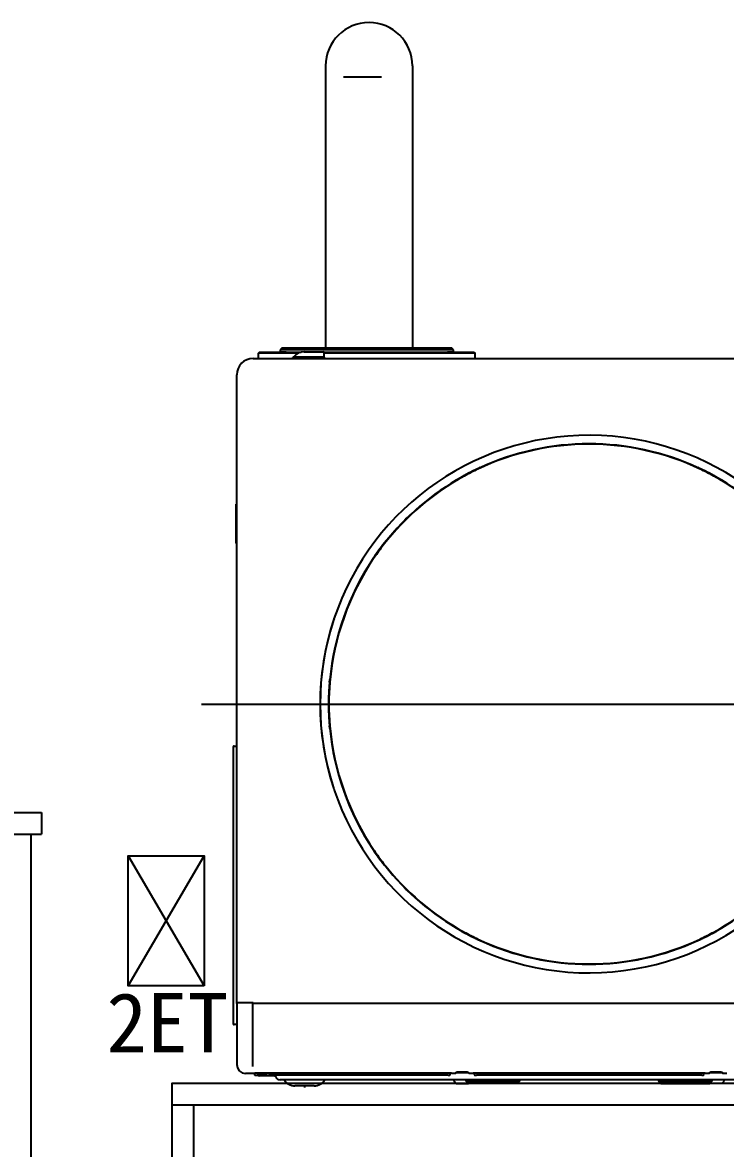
# Model space of a CAD drawing. Units: millimetres at full size, sheet at 1:50. Extents: x -31113 to 29332, y -20209 to 31249.
# Drawn here: x -6774 to -6125, y -107 to 932 of the extents above; entities that cross this region are included whole.
import ezdxf
from ezdxf.enums import TextEntityAlignment as Align

# ---------------------------------------------------------------- set-up
doc = ezdxf.new("R2010")
doc.units = ezdxf.units.MM
doc.header["$LTSCALE"] = 50
doc.layers.add('B-A_文字', color=7, linetype='Continuous', lineweight=25)
doc.layers.add('B-F_寸法・方位', color=7, linetype='Continuous', lineweight=25)
doc.styles.add('ＭＳ ゴシック', font='')
doc.styles.get('ＭＳ ゴシック').set_extended_font_data('MS Gothic')

msp = doc.modelspace()

# ---------------------------------------------------------------- linework, layer by layer
at = {"layer": 'B-A_文字'}
for p, q in [((-6494.22, 892.12), (-6494.22, 632.12)), ((-6414.22, 892.12), (-6414.22, 632.12)), ((-6477.65, 882.12), (-6442.72, 882.12)), ((-6556.27, 622.12), (-6556.22, 627.12)), ((-6556.18, 622.12), (-6556.22, 627.12)), ((-6546.65, 627.12), (-6555.79, 627.12)), ((-6554.84, 628.12), (-6545.69, 628.12)), ((-6519.56, 627.12), (-6546.65, 627.12)), ((-6545.69, 628.12), (-6516.79, 628.12)), ((-6534.22, 632.12), (-6536.22, 630.12)), ((-6536.22, 630.12), (-6536.22, 629.25)), ((-6376.22, 630.12), (-6536.22, 630.12)), ((-6535.23, 628.25), (-6530.67, 628.21)), ((-6534.22, 632.12), (-6378.22, 632.12)), ((-6495.62, 623.42), (-6523.87, 623.42)), ((-6514.12, 628.42), (-6496.62, 628.42)), ((-6495.91, 628.12), (-6366.76, 628.12)), ((-6495.62, 624.12), (-6495.62, 627.42)), ((-6365.8, 627.12), (-6495.62, 627.12)), ((-6495.62, 623.42), (-6495.62, 624.12)), ((-6495.62, 623.42), (-6495.62, 622.12)), ((-6381.78, 628.21), (-6377.22, 628.25)), ((-6376.22, 630.12), (-6378.22, 632.12)), ((-6376.22, 629.25), (-6376.22, 630.12)), ((-6366.76, 628.12), (-6357.61, 628.12)), ((-6356.66, 627.12), (-6365.8, 627.12)), ((-6357.61, 628.12), (-6357.22, 628.12)), ((-6357.22, 628.12), (-6356.22, 627.12)), ((-6356.22, 627.12), (-6356.66, 627.12)), ((-6356.27, 622.12), (-6356.22, 627.12)), ((-6356.18, 622.12), (-6356.22, 627.12)), ((-6561.22, 622.12), (-5941.22, 622.12)), ((-6576.22, 28.12), (-6576.22, 607.12)), ((-6354.2, 520.34), (-6354.18, 520.31)), ((-6354.18, 520.31), (-6353.79, 520.13)), ((-6351.77, 521.48), (-6351.73, 521.4)), ((-6150.93, 521.4), (-6150.9, 521.48)), ((-6148.48, 520.31), (-6148.87, 520.13)), ((-6148.46, 520.34), (-6148.48, 520.31)), ((-6368.79, 512.81), (-6368.75, 512.73)), ((-6366.51, 513.65), (-6366.43, 514.07)), ((-6366.43, 514.07), (-6366.44, 514.11)), ((-6136.24, 514.07), (-6136.22, 514.11)), ((-6136.15, 513.65), (-6136.24, 514.07)), ((-6133.91, 512.73), (-6133.87, 512.81)), ((-6416.09, 478.1), (-6421.47, 472.87)), ((-6576.72, 451.62), (-6576.72, 455.62)), ((-6441.52, 449.99), (-6441.48, 449.96)), ((-6441.48, 449.96), (-6441.06, 449.98)), ((-6439.87, 452.1), (-6439.8, 452.05)), ((-6451.1, 436.65), (-6451.03, 436.6)), ((-6449.56, 438.85), (-6449.59, 438.87)), ((-6449.45, 438.43), (-6449.56, 438.85)), ((-6490.66, 323.42), (-6490.37, 323.42)), ((-6490.58, 323.42), (-6490.36, 325.86)), ((-6490.45, 325.83), (-6490.36, 325.86)), ((-6490.37, 323.42), (-6490.29, 323.5)), ((-6608.87, 303.32), (-5901.53, 303.32)), ((-6490.37, 283.21), (-6490.66, 283.21)), ((-6490.36, 280.78), (-6490.58, 283.21)), ((-6490.45, 280.81), (-6490.36, 280.78)), ((-6490.37, 283.21), (-6490.29, 283.14)), ((-6579.22, 263.96), (-6579.22, 264.12)), ((-6578.75, 264.46), (-6576.22, 264.59)), ((-6578.72, 264.62), (-6576.22, 264.62)), ((-6451.05, 170.07), (-6451.1, 169.99)), ((-6449.56, 167.79), (-6449.59, 167.77)), ((-6449.45, 168.2), (-6449.56, 167.79)), ((-6441.52, 156.65), (-6441.48, 156.67)), ((-6441.48, 156.67), (-6441.06, 156.65)), ((-6439.77, 154.55), (-6439.87, 154.53)), ((-6416.09, 128.54), (-6421.47, 133.77)), ((-6368.75, 93.91), (-6368.79, 93.83)), ((-6133.87, 93.83), (-6133.91, 93.91)), ((-6366.51, 92.99), (-6366.43, 92.57)), ((-6366.43, 92.57), (-6366.44, 92.53)), ((-6354.2, 86.29), (-6354.18, 86.33)), ((-6354.18, 86.33), (-6353.79, 86.51)), ((-6351.73, 85.23), (-6351.77, 85.16)), ((-6150.9, 85.16), (-6150.93, 85.23)), ((-6148.48, 86.33), (-6148.87, 86.51)), ((-6148.46, 86.29), (-6148.48, 86.33)), ((-6136.15, 92.99), (-6136.24, 92.57)), ((-6136.24, 92.57), (-6136.22, 92.53)), ((-6576.22, 27.12), (-6576.22, 28.12)), ((-6575.72, 27.62), (-6576.22, 27.12)), ((-6576.22, 27.12), (-6576.22, -29.38)), ((-6561.22, 27.62), (-6575.72, 27.62)), ((-6575.16, 27.62), (-6575.52, 27.62)), ((-6561.72, 27.5), (-6575.15, 27.62)), ((-6569.72, 27.57), (-6569.72, 27.62)), ((-6561.22, 27.2), (-6561.24, 27.08)), ((-6561.23, 27), (-6561.23, 27)), ((-6561.23, -29.1), (-6561.23, 27)), ((-6561.21, 27.25), (-6561.22, 27.21)), ((-5941.42, 27.12), (-6561.03, 27.12)), ((-6579.22, 8.28), (-6579.22, 8.77)), ((-6579.22, 8.12), (-6579.22, 8.28)), ((-6576.22, 7.65), (-6578.75, 7.78)), ((-6576.22, 7.62), (-6578.72, 7.62)), ((-6561.43, -37.38), (-6568.23, -37.38)), ((-6561.43, -37.38), (-6561.33, -37.31)), ((-6560.22, -37.38), (-6561.43, -37.38)), ((-6561.33, -37.31), (-6561.26, -37.02)), ((-6561.26, -36.99), (-6561.26, -36.94)), ((-6561.12, -37.34), (-6559.45, -37.37)), ((-6560.22, -37.36), (-6560.22, -37.38)), ((-6559.96, -37.38), (-6560.22, -37.38)), ((-6559.96, -37.36), (-6559.92, -38.17)), ((-6559.92, -38.17), (-6559.84, -38.97)), ((-6559.4, -39.04), (-6559.84, -38.97)), ((-6379.81, -37.37), (-6559.44, -37.37)), ((-6559.4, -39.04), (-6557.41, -39.06)), ((-6548.54, -39.06), (-6557.41, -39.06)), ((-6548.54, -39.06), (-6546.54, -39.04)), ((-6546.22, -38.99), (-6546.54, -39.04)), ((-6381.33, -38.99), (-6546.22, -38.99)), ((-6540.44, -40.42), (-6540.96, -38.99)), ((-6381.33, -38.99), (-6379.84, -38.99)), ((-6379.81, -37.37), (-6379.44, -37.21)), ((-6378.23, -37.2), (-6379.73, -37.22)), ((-6379.66, -37.21), (-6379.66, -37.21)), ((-6379.48, -38.83), (-6379.47, -38.83)), ((-6379.47, -38.83), (-6379.46, -38.8)), ((-6379.33, -38.47), (-6379.32, -37.87)), ((-6379.31, -37.2), (-6379.32, -37.87)), ((-6378.23, -37.2), (-6375.13, -37.2)), ((-6375.13, -37.2), (-6374.64, -37.19)), ((-6374.48, -37.16), (-6374.22, -37.08)), ((-6362.49, -36.88), (-6373.96, -36.88)), ((-6372.78, -36.13), (-6363.67, -36.13)), ((-6362.22, -37.08), (-6361.97, -37.16)), ((-6361.81, -37.19), (-6361.31, -37.2)), ((-6361.31, -37.2), (-6358.22, -37.2)), ((-6356.72, -37.22), (-6358.22, -37.2)), ((-6357.13, -37.87), (-6357.14, -37.2)), ((-6357.13, -37.87), (-6357.12, -38.47)), ((-6357.01, -37.21), (-6356.64, -37.37)), ((-6356.99, -38.81), (-6356.98, -38.83)), ((-6356.98, -38.83), (-6356.97, -38.83)), ((-6356.8, -37.21), (-6356.79, -37.21)), ((-6145.81, -37.37), (-6356.64, -37.37)), ((-6356.61, -38.99), (-6355.12, -38.99)), ((-6147.33, -38.99), (-6355.12, -38.99)), ((-6147.33, -38.99), (-6145.84, -38.99)), ((-6145.81, -37.37), (-6145.44, -37.21)), ((-6144.23, -37.2), (-6145.73, -37.22)), ((-6145.66, -37.21), (-6145.66, -37.21)), ((-6145.48, -38.83), (-6145.47, -38.83)), ((-6145.47, -38.83), (-6145.46, -38.8)), ((-6145.33, -38.47), (-6145.32, -37.87)), ((-6145.31, -37.2), (-6145.32, -37.87)), ((-6144.23, -37.2), (-6141.13, -37.2)), ((-6141.13, -37.2), (-6140.64, -37.19)), ((-6140.48, -37.16), (-6140.22, -37.08)), ((-6128.49, -36.88), (-6139.96, -36.88)), ((-6138.78, -36.13), (-6129.67, -36.13)), ((-6128.22, -37.08), (-6127.97, -37.16)), ((-6127.81, -37.19), (-6127.31, -37.2)), ((-6127.31, -37.2), (-6124.22, -37.2)), ((-6537.53, -43.18), (-6536.21, -43.38)), ((-6081.62, -43.38), (-6532.05, -43.38)), ((-6513.72, -48.88), (-6522.52, -48.88)), ((-6513.72, -48.5), (-6513.72, -50.56)), ((-6504.92, -48.88), (-6513.72, -48.88)), ((-6375.75, -44.71), (-6375.75, -43.38)), ((-6364.55, -44.71), (-6364.55, -43.38)), ((-6364.55, -44.71), (-6364.52, -44.68)), ((-6364.52, -43.38), (-6364.52, -44.68)), ((-6364.52, -44.68), (-6315.52, -44.68)), ((-6317.5, -46.71), (-6362.55, -46.71)), ((-6315.52, -43.38), (-6315.52, -44.68)), ((-6315.5, -44.71), (-6315.5, -43.38)), ((-6186.95, -44.71), (-6186.95, -43.38)), ((-6186.95, -44.71), (-6186.92, -44.68)), ((-6186.92, -43.38), (-6186.92, -44.66)), ((-6186.92, -44.66), (-6137.92, -44.66)), ((-6186.92, -44.68), (-6186.92, -44.66)), ((-6186.92, -44.68), (-6184.94, -46.7)), ((-6184.95, -46.71), (-6139.9, -46.71)), ((-6128.7, -46.71), (-6139.9, -46.71)), ((-6137.92, -43.38), (-6137.92, -44.66)), ((-6137.92, -44.66), (-6137.92, -44.68)), ((-6137.92, -44.68), (-6137.9, -44.71)), ((-6137.9, -44.71), (-6137.9, -43.38)), ((-6128.7, -46.71), (-6126.7, -44.71)), ((-6126.7, -44.71), (-6126.7, -43.38)), ((-5866.22, -66.71), (-6636.22, -66.71)), ((-6616.22, -66.71), (-6616.22, -1096.71))]:
    msp.add_line(p, q, dxfattribs=at)
at = {"layer": 'B-A_文字', "color": 134}
for p, q in [((-6676.35, 163.29), (-6606.35, 43.29)), ((-6676.35, 43.29), (-6606.35, 163.29))]:
    msp.add_line(p, q, dxfattribs=at)
at = {"layer": 'B-A_文字'}
for points in [[(-6555.79, 627.12), (-6556.22, 627.12), (-6555.22, 628.12), (-6554.84, 628.12)], [(-6524.71, 622.07), (-6524.39, 622.64), (-6523.87, 623.42)], [(-6523.87, 623.42), (-6523.84, 623.46), (-6523.82, 623.49), (-6523.82, 623.5), (-6523.79, 623.53), (-6523.76, 623.58), (-6523.72, 623.62), (-6523.68, 623.67), (-6523.65, 623.72), (-6523.61, 623.77), (-6523.57, 623.81), (-6523.54, 623.86), (-6523.5, 623.91), (-6523.47, 623.95), (-6523.43, 624), (-6523.39, 624.04), (-6523.36, 624.08), (-6523.33, 624.12)], [(-6351.73, 521.4), (-6353.9, 520.39), (-6354.07, 520.31)], [(-6150.93, 521.4), (-6148.77, 520.39), (-6148.6, 520.31)], [(-6366.48, 513.99), (-6366.66, 513.89), (-6368.75, 512.73)], [(-6136.18, 513.99), (-6136, 513.89), (-6133.91, 512.73)], [(-6576.72, 455.62), (-6576.72, 483.62), (-6576.72, 487.62)], [(-6416.09, 478.1), (-6416.59, 477.63), (-6417.19, 477.06), (-6417.85, 476.43), (-6418.52, 475.78), (-6419.2, 475.11), (-6419.91, 474.42), (-6420.66, 473.67), (-6421.47, 472.87)], [(-6579.22, 8.77), (-6579.22, 263.47), (-6579.22, 263.96)], [(-6451.05, 170.07), (-6449.71, 168.08), (-6449.59, 167.9)], [(-6441.4, 156.63), (-6441.25, 156.44), (-6439.77, 154.55)], [(-6421.47, 133.77), (-6420.98, 133.28), (-6420.4, 132.7), (-6419.75, 132.06), (-6419.08, 131.4), (-6418.39, 130.74), (-6417.68, 130.05), (-6416.92, 129.32), (-6416.09, 128.54)], [(-6366.48, 92.65), (-6366.66, 92.75), (-6368.75, 93.91)], [(-6136.18, 92.65), (-6136, 92.75), (-6133.91, 93.91)], [(-6351.73, 85.23), (-6353.9, 86.24), (-6354.07, 86.32)], [(-6150.93, 85.23), (-6148.77, 86.24), (-6148.6, 86.32)], [(-6560.94, 27.58), (-6561.22, 27.58), (-6567.01, 27.55)], [(-6561.72, 27.5), (-6561.71, 27.5), (-6561.69, 27.5)], [(-6561.69, 27.5), (-6561.67, 27.5), (-6561.65, 27.5), (-6561.63, 27.49), (-6561.6, 27.49), (-6561.58, 27.48), (-6561.55, 27.47), (-6561.53, 27.46), (-6561.5, 27.45), (-6561.49, 27.45), (-6561.48, 27.44), (-6561.45, 27.42), (-6561.43, 27.41), (-6561.41, 27.39), (-6561.39, 27.38), (-6561.37, 27.36), (-6561.35, 27.34), (-6561.34, 27.32), (-6561.32, 27.3), (-6561.31, 27.28), (-6561.29, 27.25), (-6561.28, 27.23), (-6561.27, 27.21), (-6561.26, 27.19), (-6561.25, 27.17), (-6561.25, 27.14), (-6561.24, 27.12), (-6561.24, 27.1), (-6561.23, 27.07), (-6561.23, 27.05), (-6561.23, 27.03), (-6561.23, 27)], [(-6560.73, 27.62), (-6561.04, 27.51), (-6561.23, 27.12)], [(-6576.22, -29.38), (-6575.62, -32.44), (-6573.88, -35.04), (-6571.29, -36.77), (-6568.23, -37.38)], [(-6561.23, -31.1), (-6561.23, -30.94), (-6561.23, -30.73), (-6561.23, -30.49), (-6561.23, -30.25), (-6561.23, -29.99), (-6561.23, -29.71), (-6561.23, -29.42), (-6561.23, -29.1)], [(-6561.31, -37.21), (-6561.3, -37.24), (-6561.28, -37.27), (-6561.12, -37.34)], [(-6561.26, -37.02), (-6561.26, -37.01), (-6561.26, -36.99)], [(-6540.71, -39.68), (-6546.72, -39.68), (-6555.06, -39.68)], [(-6540.44, -40.42), (-6540.48, -40.42), (-6540.46, -40.42), (-6540.42, -40.42), (-6540.37, -40.42), (-6540.32, -40.42), (-6540.27, -40.42), (-6540.24, -40.42), (-6540.23, -40.42)], [(-6540.23, -40.42), (-6540.15, -40.65), (-6540.07, -40.89), (-6539.98, -41.12), (-6539.87, -41.35), (-6539.74, -41.56), (-6539.59, -41.77), (-6539.43, -41.96), (-6539.26, -42.15), (-6539.08, -42.32), (-6538.88, -42.49), (-6538.68, -42.64), (-6538.46, -42.77), (-6538.24, -42.89), (-6538, -42.99), (-6537.77, -43.09), (-6537.53, -43.18)], [(-6379.84, -38.99), (-6379.79, -38.98), (-6379.73, -38.97), (-6379.68, -38.96), (-6379.63, -38.94), (-6379.59, -38.92), (-6379.56, -38.89), (-6379.53, -38.85), (-6379.5, -38.82)], [(-6374.48, -37.16), (-6374.54, -37.18), (-6374.64, -37.19)], [(-6374.22, -37.08), (-6374.29, -37.09), (-6374.38, -37.1)], [(-6374.22, -37.08), (-6374.18, -37.05), (-6374.13, -37.03), (-6374.09, -37), (-6374.05, -36.98), (-6374.02, -36.95), (-6373.99, -36.92), (-6373.96, -36.88), (-6373.94, -36.85), (-6373.92, -36.81), (-6373.9, -36.77), (-6373.88, -36.73), (-6373.86, -36.69), (-6373.85, -36.65), (-6373.84, -36.61), (-6373.83, -36.57), (-6373.82, -36.53), (-6373.81, -36.48), (-6373.8, -36.43), (-6373.79, -36.38), (-6373.78, -36.34)], [(-6373.82, -36.44), (-6373.81, -36.43), (-6373.78, -36.41), (-6373.74, -36.38), (-6373.71, -36.36), (-6373.67, -36.34), (-6373.62, -36.31), (-6373.58, -36.29), (-6373.53, -36.27), (-6373.49, -36.25), (-6373.44, -36.24), (-6373.39, -36.22), (-6373.34, -36.21), (-6373.29, -36.19), (-6373.24, -36.18), (-6373.19, -36.17), (-6373.15, -36.16), (-6373.1, -36.15), (-6373.05, -36.14), (-6373, -36.14), (-6372.95, -36.14), (-6372.91, -36.13), (-6372.86, -36.13), (-6372.82, -36.13), (-6372.78, -36.13)], [(-6363.67, -36.13), (-6363.63, -36.13), (-6363.59, -36.13), (-6363.54, -36.13), (-6363.5, -36.14), (-6363.45, -36.14), (-6363.4, -36.14), (-6363.36, -36.15), (-6363.31, -36.16), (-6363.26, -36.17), (-6363.21, -36.18), (-6363.16, -36.19), (-6363.11, -36.2), (-6363.06, -36.22), (-6363.01, -36.24), (-6362.97, -36.25), (-6362.92, -36.27), (-6362.87, -36.29), (-6362.82, -36.31), (-6362.78, -36.34), (-6362.74, -36.36), (-6362.7, -36.39), (-6362.66, -36.41), (-6362.64, -36.44), (-6362.63, -36.44)], [(-6362.67, -36.34), (-6362.66, -36.38), (-6362.65, -36.43), (-6362.64, -36.48), (-6362.63, -36.53), (-6362.62, -36.57), (-6362.61, -36.61), (-6362.6, -36.65), (-6362.59, -36.69), (-6362.57, -36.73), (-6362.55, -36.77), (-6362.53, -36.81), (-6362.51, -36.85), (-6362.48, -36.89), (-6362.45, -36.93), (-6362.42, -36.96), (-6362.38, -36.99), (-6362.34, -37.02), (-6362.3, -37.04), (-6362.26, -37.06), (-6362.22, -37.08)], [(-6362.22, -37.08), (-6362.16, -37.09), (-6362.07, -37.1)], [(-6361.97, -37.16), (-6361.91, -37.18), (-6361.81, -37.19)], [(-6356.95, -38.82), (-6356.92, -38.85), (-6356.89, -38.89), (-6356.86, -38.92), (-6356.82, -38.94), (-6356.77, -38.96), (-6356.72, -38.97), (-6356.66, -38.98), (-6356.61, -38.99)], [(-6145.84, -38.99), (-6145.79, -38.98), (-6145.73, -38.97), (-6145.68, -38.96), (-6145.63, -38.94), (-6145.59, -38.92), (-6145.56, -38.89), (-6145.53, -38.85), (-6145.5, -38.82)], [(-6140.48, -37.16), (-6140.54, -37.18), (-6140.64, -37.19)], [(-6140.22, -37.08), (-6140.29, -37.09), (-6140.38, -37.1)], [(-6140.22, -37.08), (-6140.18, -37.05), (-6140.13, -37.03), (-6140.09, -37), (-6140.05, -36.98), (-6140.02, -36.95), (-6139.99, -36.92), (-6139.96, -36.88), (-6139.94, -36.85), (-6139.92, -36.81), (-6139.9, -36.77), (-6139.88, -36.73), (-6139.86, -36.69), (-6139.85, -36.65), (-6139.84, -36.61), (-6139.83, -36.57), (-6139.82, -36.53), (-6139.81, -36.48), (-6139.8, -36.43), (-6139.79, -36.38), (-6139.78, -36.34)], [(-6139.82, -36.44), (-6139.81, -36.43), (-6139.78, -36.41), (-6139.74, -36.38), (-6139.71, -36.36), (-6139.67, -36.34), (-6139.62, -36.31), (-6139.58, -36.29), (-6139.53, -36.27), (-6139.49, -36.25), (-6139.44, -36.24), (-6139.39, -36.22), (-6139.34, -36.21), (-6139.29, -36.19), (-6139.24, -36.18), (-6139.19, -36.17), (-6139.15, -36.16), (-6139.1, -36.15), (-6139.05, -36.14), (-6139, -36.14), (-6138.95, -36.14), (-6138.91, -36.13), (-6138.86, -36.13), (-6138.82, -36.13), (-6138.78, -36.13)], [(-6129.67, -36.13), (-6129.63, -36.13), (-6129.59, -36.13), (-6129.54, -36.13), (-6129.5, -36.14), (-6129.45, -36.14), (-6129.4, -36.14), (-6129.36, -36.15), (-6129.31, -36.16), (-6129.26, -36.17), (-6129.21, -36.18), (-6129.16, -36.19), (-6129.11, -36.2), (-6129.06, -36.22), (-6129.01, -36.24), (-6128.97, -36.25), (-6128.92, -36.27), (-6128.87, -36.29), (-6128.82, -36.31), (-6128.78, -36.34), (-6128.74, -36.36), (-6128.7, -36.39), (-6128.66, -36.41), (-6128.64, -36.44), (-6128.63, -36.44)], [(-6128.67, -36.34), (-6128.66, -36.38), (-6128.65, -36.43), (-6128.64, -36.48), (-6128.63, -36.53), (-6128.62, -36.57), (-6128.61, -36.61), (-6128.6, -36.65), (-6128.59, -36.69), (-6128.57, -36.73), (-6128.55, -36.77), (-6128.53, -36.81), (-6128.51, -36.85), (-6128.48, -36.89), (-6128.45, -36.93), (-6128.42, -36.96), (-6128.38, -36.99), (-6128.34, -37.02), (-6128.3, -37.04), (-6128.26, -37.06), (-6128.22, -37.08)], [(-6128.22, -37.08), (-6128.16, -37.09), (-6128.07, -37.1)], [(-6127.97, -37.16), (-6127.91, -37.18), (-6127.81, -37.19)], [(-5866.22, -46.71), (-6636.22, -46.71), (-6636.22, -1096.71)], [(-6532.05, -43.38), (-6532.97, -43.38), (-6533.82, -43.38), (-6534.6, -43.38), (-6535.37, -43.38), (-6535.98, -43.38), (-6536.21, -43.38)], [(-6375.75, -44.71), (-6373.75, -46.71), (-6362.55, -46.71)], [(-6364.52, -44.68), (-6362.54, -46.7), (-6362.55, -46.71), (-6364.55, -44.71)], [(-6315.52, -44.68), (-6317.51, -46.7), (-6362.54, -46.7)], [(-6360.02, -43.68), (-6360.06, -43.68), (-6360.1, -43.68), (-6360.13, -43.68), (-6360.16, -43.68), (-6360.2, -43.68), (-6360.23, -43.68), (-6360.26, -43.68), (-6360.29, -43.68), (-6360.32, -43.68), (-6360.36, -43.68), (-6360.39, -43.68), (-6360.42, -43.68), (-6360.45, -43.68), (-6360.48, -43.68), (-6360.51, -43.67), (-6360.54, -43.67), (-6360.57, -43.67), (-6360.59, -43.67), (-6360.62, -43.67), (-6360.65, -43.66), (-6360.68, -43.66), (-6360.71, -43.66), (-6360.73, -43.65), (-6360.76, -43.65), (-6360.79, -43.64), (-6360.82, -43.64), (-6360.84, -43.63), (-6360.87, -43.62), (-6360.9, -43.61), (-6360.92, -43.6), (-6360.95, -43.58), (-6360.97, -43.57), (-6360.99, -43.55), (-6361, -43.54), (-6361.01, -43.53), (-6361.02, -43.5), (-6361.02, -43.48)], [(-6359.02, -43.48), (-6359.03, -43.52), (-6359.05, -43.54), (-6359.07, -43.56), (-6359.1, -43.58), (-6359.13, -43.6), (-6359.17, -43.62), (-6359.21, -43.63), (-6359.26, -43.64), (-6359.3, -43.65), (-6359.35, -43.66), (-6359.4, -43.67), (-6359.44, -43.67), (-6359.49, -43.68), (-6359.54, -43.68), (-6359.59, -43.68), (-6359.64, -43.68), (-6359.69, -43.68), (-6359.74, -43.68), (-6359.79, -43.68), (-6359.84, -43.68), (-6359.89, -43.68), (-6359.94, -43.68), (-6359.98, -43.68), (-6360.02, -43.68)], [(-6340.02, -43.68), (-6340.06, -43.68), (-6340.1, -43.68), (-6340.13, -43.68), (-6340.16, -43.68), (-6340.2, -43.68), (-6340.23, -43.68), (-6340.26, -43.68), (-6340.29, -43.68), (-6340.32, -43.68), (-6340.36, -43.68), (-6340.39, -43.68), (-6340.42, -43.68), (-6340.45, -43.68), (-6340.48, -43.68), (-6340.51, -43.67), (-6340.54, -43.67), (-6340.57, -43.67), (-6340.59, -43.67), (-6340.62, -43.67), (-6340.65, -43.66), (-6340.68, -43.66), (-6340.71, -43.66), (-6340.73, -43.65), (-6340.76, -43.65), (-6340.79, -43.64), (-6340.82, -43.64), (-6340.84, -43.63), (-6340.87, -43.62), (-6340.9, -43.61), (-6340.92, -43.6), (-6340.95, -43.58), (-6340.97, -43.57), (-6340.99, -43.55), (-6341, -43.54), (-6341.01, -43.53), (-6341.02, -43.5), (-6341.02, -43.48)], [(-6339.02, -43.48), (-6339.03, -43.52), (-6339.05, -43.54), (-6339.07, -43.56), (-6339.1, -43.58), (-6339.13, -43.6), (-6339.17, -43.62), (-6339.21, -43.63), (-6339.26, -43.64), (-6339.3, -43.65), (-6339.35, -43.66), (-6339.4, -43.67), (-6339.44, -43.67), (-6339.49, -43.68), (-6339.54, -43.68), (-6339.59, -43.68), (-6339.64, -43.68), (-6339.69, -43.68), (-6339.74, -43.68), (-6339.79, -43.68), (-6339.84, -43.68), (-6339.89, -43.68), (-6339.94, -43.68), (-6339.98, -43.68), (-6340.02, -43.68)], [(-6320.35, -43.68), (-6320.38, -43.68), (-6320.42, -43.68), (-6320.46, -43.68), (-6320.49, -43.68), (-6320.53, -43.67), (-6320.56, -43.67), (-6320.6, -43.67), (-6320.63, -43.67), (-6320.66, -43.66), (-6320.7, -43.66), (-6320.73, -43.65), (-6320.76, -43.65), (-6320.79, -43.64), (-6320.83, -43.63), (-6320.86, -43.62), (-6320.89, -43.61), (-6320.92, -43.6), (-6320.95, -43.58), (-6320.98, -43.56), (-6321, -43.54), (-6321.02, -43.51), (-6321.02, -43.48)], [(-6319.02, -43.48), (-6319.03, -43.51), (-6319.04, -43.53), (-6319.06, -43.55), (-6319.08, -43.57), (-6319.1, -43.58), (-6319.11, -43.59), (-6319.13, -43.59), (-6319.15, -43.61), (-6319.19, -43.62), (-6319.22, -43.63), (-6319.26, -43.64), (-6319.29, -43.65), (-6319.33, -43.66), (-6319.37, -43.67), (-6319.41, -43.67), (-6319.44, -43.67), (-6319.48, -43.68), (-6319.52, -43.68), (-6319.56, -43.68), (-6319.6, -43.68), (-6319.64, -43.68), (-6319.68, -43.68), (-6319.72, -43.68), (-6319.76, -43.68), (-6319.81, -43.68), (-6319.85, -43.68), (-6319.89, -43.68), (-6319.93, -43.68), (-6319.97, -43.68), (-6320.01, -43.68), (-6320.05, -43.68), (-6320.09, -43.68), (-6320.13, -43.68), (-6320.16, -43.68), (-6320.2, -43.68), (-6320.24, -43.68), (-6320.28, -43.68), (-6320.31, -43.68), (-6320.35, -43.68)], [(-6315.52, -44.68), (-6315.5, -44.71), (-6317.5, -46.71), (-6317.51, -46.7)], [(-6184.94, -46.7), (-6184.95, -46.71), (-6186.95, -44.71)], [(-6137.92, -44.68), (-6139.91, -46.7), (-6184.94, -46.7)], [(-6182.75, -43.68), (-6182.78, -43.68), (-6182.82, -43.68), (-6182.86, -43.68), (-6182.89, -43.68), (-6182.93, -43.67), (-6182.96, -43.67), (-6183, -43.67), (-6183.03, -43.67), (-6183.06, -43.66), (-6183.1, -43.66), (-6183.13, -43.65), (-6183.16, -43.65), (-6183.19, -43.64), (-6183.23, -43.63), (-6183.26, -43.62), (-6183.29, -43.61), (-6183.32, -43.6), (-6183.35, -43.58), (-6183.38, -43.56), (-6183.4, -43.54), (-6183.42, -43.51), (-6183.42, -43.48)], [(-6181.42, -43.48), (-6181.43, -43.51), (-6181.44, -43.53), (-6181.46, -43.55), (-6181.48, -43.57), (-6181.5, -43.58), (-6181.51, -43.59), (-6181.53, -43.59), (-6181.55, -43.61), (-6181.59, -43.62), (-6181.62, -43.63), (-6181.66, -43.64), (-6181.69, -43.65), (-6181.73, -43.66), (-6181.77, -43.67), (-6181.81, -43.67), (-6181.84, -43.67), (-6181.88, -43.68), (-6181.92, -43.68), (-6181.96, -43.68), (-6182, -43.68), (-6182.04, -43.68), (-6182.08, -43.68), (-6182.12, -43.68), (-6182.16, -43.68), (-6182.21, -43.68), (-6182.25, -43.68), (-6182.29, -43.68), (-6182.33, -43.68), (-6182.37, -43.68), (-6182.41, -43.68), (-6182.45, -43.68), (-6182.49, -43.68), (-6182.53, -43.68), (-6182.56, -43.68), (-6182.6, -43.68), (-6182.64, -43.68), (-6182.68, -43.68), (-6182.71, -43.68), (-6182.75, -43.68)], [(-6162.91, -43.67), (-6162.94, -43.67), (-6162.97, -43.67), (-6162.99, -43.67), (-6163.02, -43.67), (-6163.05, -43.66), (-6163.08, -43.66), (-6163.11, -43.66), (-6163.13, -43.65), (-6163.16, -43.65), (-6163.19, -43.64), (-6163.22, -43.64), (-6163.24, -43.63), (-6163.27, -43.62), (-6163.3, -43.61), (-6163.32, -43.6), (-6163.35, -43.58), (-6163.37, -43.57), (-6163.39, -43.55), (-6163.4, -43.54), (-6163.41, -43.53), (-6163.42, -43.5), (-6163.42, -43.48)], [(-6161.42, -43.48), (-6161.43, -43.52), (-6161.45, -43.54), (-6161.47, -43.56), (-6161.5, -43.58), (-6161.53, -43.6), (-6161.57, -43.62), (-6161.61, -43.63), (-6161.66, -43.64), (-6161.7, -43.65), (-6161.75, -43.66), (-6161.8, -43.67), (-6161.84, -43.67), (-6161.89, -43.68), (-6161.94, -43.68), (-6161.99, -43.68), (-6162.04, -43.68), (-6162.09, -43.68), (-6162.14, -43.68), (-6162.19, -43.68), (-6162.24, -43.68), (-6162.29, -43.68), (-6162.34, -43.68), (-6162.38, -43.68), (-6162.42, -43.68), (-6162.46, -43.68), (-6162.5, -43.68), (-6162.53, -43.68), (-6162.56, -43.68), (-6162.6, -43.68), (-6162.63, -43.68), (-6162.66, -43.68), (-6162.69, -43.68), (-6162.72, -43.68), (-6162.76, -43.68), (-6162.79, -43.68), (-6162.82, -43.68), (-6162.85, -43.68), (-6162.88, -43.68), (-6162.91, -43.67)], [(-6142.42, -43.68), (-6142.46, -43.68), (-6142.5, -43.68), (-6142.53, -43.68), (-6142.56, -43.68), (-6142.6, -43.68), (-6142.63, -43.68), (-6142.66, -43.68), (-6142.69, -43.68), (-6142.72, -43.68), (-6142.76, -43.68), (-6142.79, -43.68), (-6142.82, -43.68), (-6142.85, -43.68), (-6142.88, -43.68), (-6142.91, -43.67), (-6142.94, -43.67), (-6142.97, -43.67), (-6142.99, -43.67), (-6143.02, -43.67), (-6143.05, -43.66), (-6143.08, -43.66), (-6143.11, -43.66), (-6143.13, -43.65), (-6143.16, -43.65), (-6143.19, -43.64), (-6143.22, -43.64), (-6143.24, -43.63), (-6143.27, -43.62), (-6143.3, -43.61), (-6143.32, -43.6), (-6143.35, -43.58), (-6143.37, -43.57), (-6143.39, -43.55), (-6143.4, -43.54), (-6143.41, -43.53), (-6143.42, -43.5), (-6143.42, -43.48)], [(-6141.42, -43.48), (-6141.43, -43.52), (-6141.45, -43.54), (-6141.47, -43.56), (-6141.5, -43.58), (-6141.53, -43.6), (-6141.57, -43.62), (-6141.61, -43.63), (-6141.66, -43.64), (-6141.7, -43.65), (-6141.75, -43.66), (-6141.8, -43.67), (-6141.84, -43.67), (-6141.89, -43.68), (-6141.94, -43.68), (-6141.99, -43.68), (-6142.04, -43.68), (-6142.09, -43.68), (-6142.14, -43.68), (-6142.19, -43.68), (-6142.24, -43.68), (-6142.29, -43.68), (-6142.34, -43.68), (-6142.38, -43.68), (-6142.42, -43.68)], [(-6137.9, -44.71), (-6139.9, -46.71), (-6139.91, -46.7)]]:
    msp.add_lwpolyline(points, dxfattribs=at)
at = {"layer": 'B-A_文字', "color": 134}
msp.add_lwpolyline([(-6606.35, 43.29), (-6676.35, 43.29), (-6676.35, 163.29), (-6606.35, 163.29)], close=True, dxfattribs=at)
at = {"layer": 'B-A_文字'}
for centre, radius, start, end in [((-6535.22, 629.25), 1, 180, 269.5), ((-6530.49, 628.12), 0.2, 151.3546, 180), ((-6514.12, 616.42), 12, 90, 140.09326), ((-6496.62, 627.42), 1, 0, 90), ((-6381.95, 628.12), 0.2, 0, 28.6454), ((-6377.22, 629.25), 1, 270.5, 360), ((-6561.22, 607.12), 15, 90, 180), ((-6251.33, 303.32), 248, 13.19076, 161.54262), ((-6251.33, 303.32), 239.8, 64.70571, 115.29429), ((-6251.33, 303.32), 240.09, 65.27967, 114.72033), ((-6251.33, 303.32), 240.17, 114.72033, 119.27967), ((-6251.33, 303.32), 239.8, 115.29429, 118.70571), ((-6251.33, 303.32), 240.13, 115.36054, 118.63946), ((-6251.33, 303.32), 240.17, 60.72033, 65.27967), ((-6251.33, 303.32), 239.8, 61.29429, 64.70571), ((-6251.33, 303.32), 240.13, 61.36054, 64.63946), ((-6251.33, 303.32), 239.8, 118.70571, 142.29429), ((-6251.33, 303.32), 240.09, 119.27967, 141.72033), ((-6251.33, 303.32), 239.8, 37.70571, 61.29429), ((-6251.33, 303.32), 240.09, 38.27967, 60.72033), ((-6575.72, 487.62), 1, 120, 180), ((-6575.72, 451.62), 1, 180, 240), ((-6251.33, 303.32), 240.17, 141.72033, 146.27967), ((-6251.33, 303.32), 240.13, 142.36054, 145.63946), ((-6251.33, 303.32), 239.8, 142.29429, 145.70571), ((-6251.33, 303.32), 240.09, 146.27967, 174.61257), ((-6251.33, 303.32), 239.8, 145.70571, 175.17214), ((-6251.33, 303.32), 247.99, 162.07706, 197.92294), ((-6251.33, 303.32), 247.98, 162.07425, 197.92575), ((-6251.33, 303.32), 247.97, 161.59525, 198.40475), ((-6485.63, 381.52), 1, 161.54262, 222.74673), ((-6251.33, 303.32), 240.17, 174.62256, 185.37744), ((-6251.33, 303.32), 239.88, 175.1923, 184.8077), ((-6251.33, 303.32), 240.09, 185.38743, 213.71033), ((-6251.33, 303.32), 239.8, 184.82786, 214.29429), ((-6578.72, 264.12), 0.5, 90, 180), ((-6578.72, 263.96), 0.5, 93, 180), ((-6251.33, 303.32), 248, 198.45738, 346.80924), ((-6251.33, 303.32), 240.17, 213.72033, 218.27967), ((-6251.33, 303.32), 240.13, 214.36054, 217.63946), ((-6251.33, 303.32), 239.8, 214.29429, 217.70571), ((-6251.33, 303.32), 239.8, 217.70571, 241.29429), ((-6251.33, 303.32), 239.8, 298.70571, 322.29429), ((-6251.33, 303.32), 240.09, 218.28967, 240.72033), ((-6251.33, 303.32), 240.09, 299.27967, 321.72033), ((-6251.33, 303.32), 240.17, 240.72033, 245.27967), ((-6251.33, 303.32), 240.17, 294.72033, 299.27967), ((-6251.33, 303.32), 239.8, 241.29429, 244.70571), ((-6251.33, 303.32), 240.13, 241.36054, 244.63946), ((-6251.33, 303.32), 239.8, 244.70571, 295.29429), ((-6251.33, 303.32), 240.09, 245.27967, 294.72033), ((-6251.33, 303.32), 239.8, 295.29429, 298.70571), ((-6251.33, 303.32), 240.13, 295.36054, 298.63946), ((-6575.72, 28.12), 0.5, 180, 270), ((-6578.72, 8.28), 0.5, 180, 267), ((-6578.72, 8.12), 0.5, 180, 270), ((-6555.06, -36.38), 3.3, 234.30769, 270), ((-6379.83, -38.47), 0.5, 315.43018, 0.00732), ((-6145.83, -38.47), 0.5, 315.43479, 0.0048), ((-6522.52, -36.88), 12, 213.294, 270), ((-6504.92, -36.88), 12, 270, 326.99862)]:
    msp.add_arc(centre, radius, start, end, dxfattribs=at)
at = {"layer": 'B-F_寸法・方位'}
for p, q in [((-8466.22, 203.29), (-6756.22, 203.29)), ((-6756.22, 203.29), (-6756.22, 183.29)), ((-8466.22, 183.29), (-6756.22, 183.29)), ((-6766.22, 183.29), (-6766.22, -1096.71))]:
    msp.add_line(p, q, dxfattribs=at)
for start, end in [(90, 180), (0, 90)]:
    msp.add_arc((-6454.22, 892.12), 40, start, end, dxfattribs=at)

# ---------------------------------------------------------------- texts
at = {"layer": 'B-A_文字', "style": 'ＭＳ ゴシック'}
msp.add_text('2ET', height=54.99, dxfattribs=at).set_placement((-6696.37, -34.62), align=Align.BOTTOM_LEFT)

doc.saveas('drawing.dxf')
